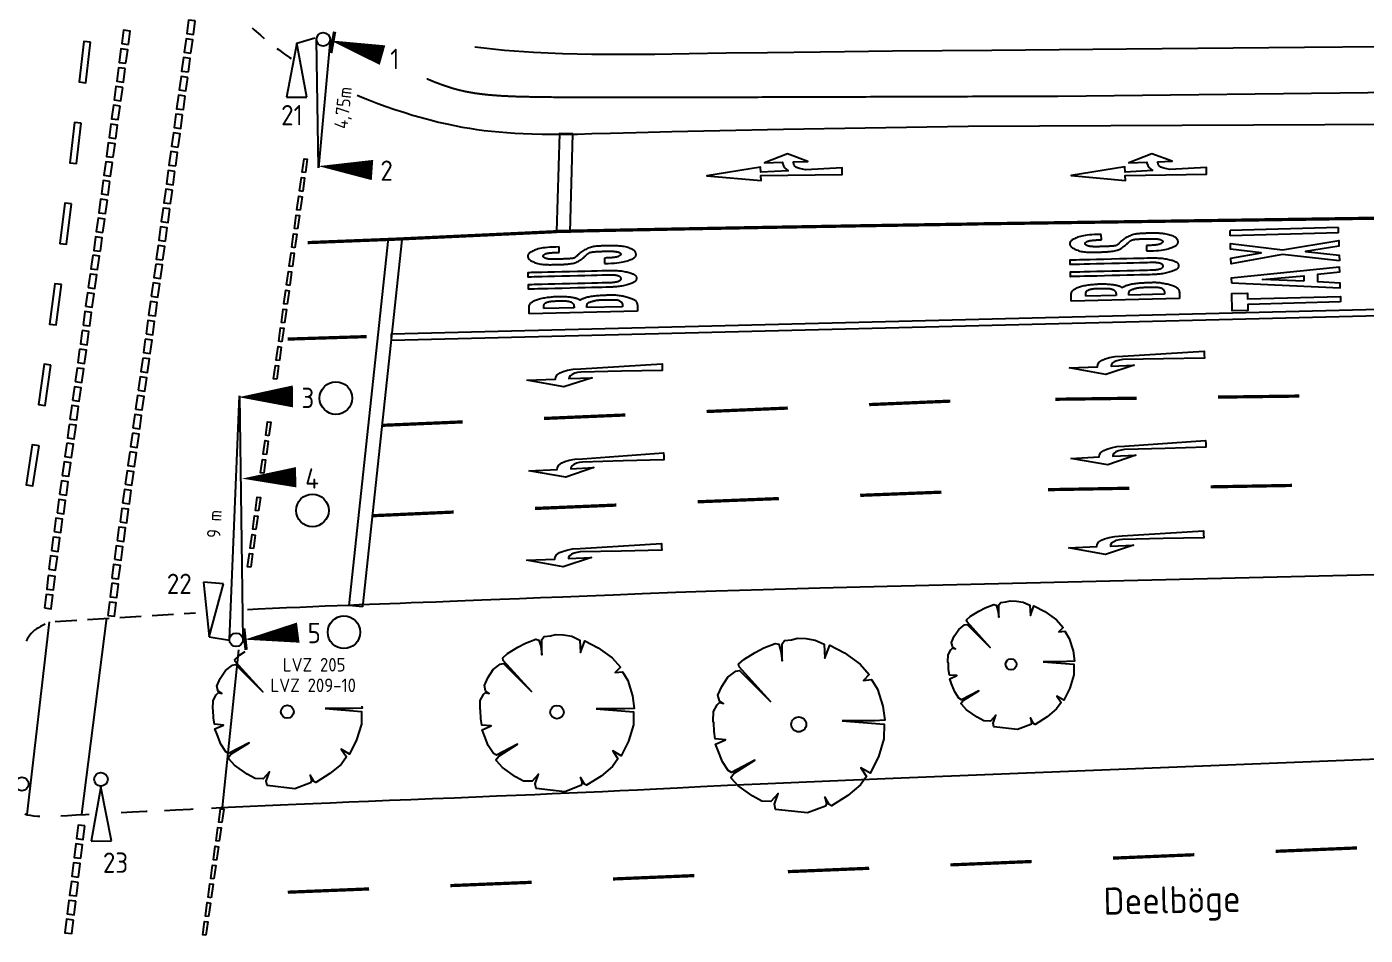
# Model space of a CAD drawing. Header units: metres. Extents: x -2 to 212, y 0 to 148.
# Drawn here: x 132.54 to 181.88, y 73.54 to 107.06 of the extents above; entities that cross this region are included whole.
import ezdxf

# ---------------------------------------------------------------- set-up
doc = ezdxf.new("R2010")
doc.units = ezdxf.units.M
doc.header["$LTSCALE"] = 25
doc.linetypes.add('STRICHLINIE2', pattern=[9.525, 6.35, -3.175])
doc.layers.get('0').update_dxf_attribs({"linetype": 'CONTINUOUS'})
for name, color, linetype in [('BG-GR-TXT-STR-NAM', 4, 'CONTINUOUS'), ('BSFFUSFURT', 2, 'CONTINUOUS'), ('BT-BM-SYM', 2, 'CONTINUOUS'), ('BT-OF-LIN-ABG', 4, 'CONTINUOUS'), ('BV-FM-SYM', 2, 'CONTINUOUS'), ('BV-SF-LIN-HOH', 5, 'CONTINUOUS'), ('BV-SF-LIN-HOH-AGS', 5, 'STRICHLINIE2'), ('BV-VK-SYM', 2, 'CONTINUOUS'), ('BV-VK-TXT', 2, 'CONTINUOUS'), ('BV-VK-TXT-LSA', 3, 'CONTINUOUS')]:
    doc.layers.add(name, color=color, linetype=linetype)
doc.styles.get("Standard").update_dxf_attribs({"font": 'isocp.shx', "height": 0.5})

# ---------------------------------------------------------------- blocks, each defined once
blk = doc.blocks.new('VKLSAF')
for p, q in [((2, 0.375), (0, 0)), ((0, 0), (2, -0.375)), ((2, -0.375), (2, 0.375))]:
    blk.add_line(p, q)
blk = doc.blocks.new('VKLSAN')
blk.add_lwpolyline([(0, 0, 0, 0.75, 0), (2, 0, 0.75, 0.75, 0)], format="xyseb")
blk = doc.blocks.new('FMPFLGR')
blk.add_lwpolyline([(3.209, 0.4), (3.75, 0.4), (3, 0.7), (2.15, 0.4), (2.813, 0.4), (2.815, 0.362), (2.838, 0.274), (2.888, 0.194), (2.931, 0.155), (3.006, 0.083), (2, 0.062), (2, 0.25), (0, 0), (2, -0.25), (2, -0.062), (5, -0.125), (5, 0.125), (3.654, 0.097), (3.431, 0.149), (3.318, 0.194), (3.243, 0.268), (3.21, 0.376), (3.207, 0.395)], close=True)
blk = doc.blocks.new('FMPFLL')
blk.add_lwpolyline([(0, -0.289), (1.05, -0.289), (1.064, -0.215), (1.119, -0.13), (1.236, -0.058), (1.345, -0.016), (1.511, 0.027), (1.722, 0.058), (2, 0.062), (5, 0.125), (5, 0), (5, -0.125), (3.5, -0.094), (2, -0.062), (1.876, -0.075), (1.774, -0.098), (1.676, -0.135), (1.595, -0.186), (1.555, -0.251), (1.55, -0.289), (2.4, -0.289), (1.35, -0.589)], close=True)
blk = doc.blocks.new('VKLSASK2')
blk.add_lwpolyline([(0.45, 0, 0, 0, 0), (-0.15, 0, 0.3, 0, 0), (-0.45, 0, 0, 0, 0)], format="xyseb")
blk.add_circle((0, 0), 0.6)
blk = doc.blocks.new('BB')
for p, q in [((0, 0), (0, 4)), ((0, 0), (0, 4)), ((0.175, 2.337), (0.175, 3.45)), ((0.175, 0.55), (0.175, 1.863))]:
    blk.add_line(p, q)
for points in [[(0, 4), (0.045, 4), (0.088, 4), (0.129, 4), (0.167, 3.999), (0.203, 3.998), (0.237, 3.995), (0.267, 3.991), (0.295, 3.986), (0.32, 3.978), (0.342, 3.969), (0.362, 3.958), (0.38, 3.944), (0.396, 3.928), (0.412, 3.91), (0.426, 3.89), (0.44, 3.868), (0.455, 3.843), (0.469, 3.816), (0.482, 3.786), (0.496, 3.754), (0.509, 3.72), (0.521, 3.683), (0.532, 3.643), (0.543, 3.6), (0.552, 3.555), (0.561, 3.508), (0.569, 3.459), (0.576, 3.409), (0.582, 3.359), (0.588, 3.308), (0.593, 3.259), (0.597, 3.21), (0.601, 3.163), (0.604, 3.118), (0.607, 3.073), (0.609, 3.029), (0.611, 2.986), (0.612, 2.941), (0.612, 2.896), (0.611, 2.85), (0.609, 2.802), (0.607, 2.753), (0.603, 2.704), (0.6, 2.654), (0.595, 2.606), (0.591, 2.559), (0.585, 2.515), (0.58, 2.473), (0.574, 2.434), (0.569, 2.399), (0.563, 2.366), (0.556, 2.336), (0.55, 2.309), (0.543, 2.284), (0.536, 2.261), (0.528, 2.239), (0.521, 2.22), (0.513, 2.202), (0.505, 2.185), (0.497, 2.171), (0.49, 2.158), (0.483, 2.146), (0.477, 2.137), (0.472, 2.129), (0.468, 2.123), (0.465, 2.118), (0.463, 2.115), (0.462, 2.112), (0.461, 2.111), (0.46, 2.11), (0.46, 2.11), (0.46, 2.11), (0.46, 2.11), (0.46, 2.11), (0.46, 2.11), (0.46, 2.11), (0.46, 2.11), (0.46, 2.11), (0.46, 2.11), (0.46, 2.11), (0.46, 2.11), (0.46, 2.11), (0.46, 2.11), (0.461, 2.109), (0.461, 2.108), (0.462, 2.107), (0.463, 2.105), (0.465, 2.103), (0.467, 2.1), (0.469, 2.096), (0.472, 2.091), (0.476, 2.084), (0.48, 2.075), (0.485, 2.064), (0.492, 2.05), (0.499, 2.034), (0.507, 2.014), (0.516, 1.991), (0.525, 1.965), (0.535, 1.936), (0.545, 1.904), (0.554, 1.868), (0.564, 1.83), (0.572, 1.788), (0.58, 1.743), (0.587, 1.696), (0.593, 1.647), (0.599, 1.597), (0.604, 1.547), (0.608, 1.496), (0.611, 1.447), (0.614, 1.399), (0.616, 1.353), (0.617, 1.31), (0.618, 1.268), (0.619, 1.228), (0.62, 1.189), (0.62, 1.152), (0.621, 1.116), (0.621, 1.081), (0.621, 1.046), (0.622, 1.012), (0.622, 0.978), (0.622, 0.944), (0.621, 0.909), (0.619, 0.873), (0.617, 0.836), (0.613, 0.797), (0.608, 0.756), (0.603, 0.714), (0.596, 0.67), (0.588, 0.626), (0.579, 0.581), (0.57, 0.535), (0.56, 0.491), (0.549, 0.446), (0.537, 0.403), (0.525, 0.361), (0.513, 0.32), (0.5, 0.281), (0.486, 0.245), (0.473, 0.211), (0.458, 0.179), (0.444, 0.151), (0.429, 0.125), (0.414, 0.103), (0.398, 0.084), (0.382, 0.067), (0.365, 0.053), (0.347, 0.04), (0.329, 0.03), (0.31, 0.022), (0.291, 0.016), (0.269, 0.01), (0.242, 0.006), (0.211, 0.004), (0.173, 0.002), (0.126, 0.001), (0.069, 0), (0, 0)], [(0.175, 3.45), (0.225, 3.452), (0.264, 3.452), (0.296, 3.45), (0.32, 3.444), (0.339, 3.437), (0.354, 3.427), (0.365, 3.416), (0.375, 3.402), (0.384, 3.385), (0.393, 3.368), (0.402, 3.348), (0.41, 3.327), (0.417, 3.304), (0.423, 3.28), (0.429, 3.255), (0.434, 3.228), (0.437, 3.201), (0.44, 3.173), (0.442, 3.144), (0.444, 3.113), (0.444, 3.08), (0.445, 3.045), (0.445, 3.007), (0.445, 2.967), (0.445, 2.924), (0.445, 2.88), (0.445, 2.834), (0.444, 2.788), (0.443, 2.743), (0.441, 2.7), (0.439, 2.659), (0.437, 2.622), (0.433, 2.588), (0.429, 2.559), (0.424, 2.534), (0.419, 2.511), (0.412, 2.491), (0.406, 2.474), (0.399, 2.458), (0.392, 2.444), (0.384, 2.431), (0.376, 2.419), (0.368, 2.409), (0.359, 2.399), (0.35, 2.389), (0.341, 2.381), (0.332, 2.373), (0.322, 2.366), (0.311, 2.36), (0.3, 2.354), (0.287, 2.35), (0.272, 2.345), (0.254, 2.342), (0.232, 2.34), (0.206, 2.338), (0.175, 2.337)], [(0.175, 1.863), (0.216, 1.864), (0.25, 1.863), (0.278, 1.859), (0.301, 1.853), (0.32, 1.844), (0.335, 1.832), (0.347, 1.817), (0.358, 1.8), (0.368, 1.78), (0.377, 1.757), (0.385, 1.733), (0.392, 1.707), (0.399, 1.682), (0.405, 1.656), (0.41, 1.632), (0.416, 1.609), (0.42, 1.589), (0.424, 1.57), (0.428, 1.552), (0.431, 1.534), (0.434, 1.516), (0.437, 1.498), (0.439, 1.477), (0.441, 1.455), (0.442, 1.429), (0.443, 1.401), (0.444, 1.37), (0.444, 1.337), (0.445, 1.301), (0.445, 1.263), (0.445, 1.222), (0.445, 1.179), (0.445, 1.134), (0.445, 1.087), (0.445, 1.04), (0.444, 0.993), (0.443, 0.947), (0.442, 0.903), (0.44, 0.862), (0.438, 0.824), (0.435, 0.791), (0.431, 0.761), (0.427, 0.735), (0.421, 0.711), (0.414, 0.69), (0.406, 0.671), (0.396, 0.652), (0.385, 0.635), (0.372, 0.617), (0.356, 0.6), (0.337, 0.585), (0.315, 0.572), (0.288, 0.561), (0.256, 0.553), (0.219, 0.549), (0.175, 0.55)]]:
    blk.add_lwpolyline(points)
blk = doc.blocks.new('BU')
blk.add_lwpolyline([(0.347, 0.589), (0.351, 0.591), (0.356, 0.594), (0.36, 0.598), (0.365, 0.603), (0.369, 0.608), (0.374, 0.615), (0.379, 0.622), (0.384, 0.631), (0.39, 0.642), (0.395, 0.654), (0.401, 0.667), (0.407, 0.681), (0.412, 0.697), (0.417, 0.714), (0.422, 0.733), (0.426, 0.752), (0.43, 0.773), (0.433, 0.795), (0.436, 0.817), (0.438, 0.838), (0.44, 0.859), (0.441, 0.877), (0.442, 0.894), (0.443, 0.909), (0.444, 0.921), (0.444, 0.936), (0.445, 0.961), (0.445, 1.002), (0.445, 1.065), (0.445, 1.157), (0.445, 1.284), (0.445, 1.452), (0.445, 1.665), (0.445, 1.914), (0.445, 2.186), (0.445, 2.471), (0.445, 2.755), (0.445, 3.028), (0.445, 3.277), (0.445, 3.49), (0.445, 3.658), (0.445, 3.784), (0.445, 3.875), (0.445, 3.935), (0.445, 3.972), (0.445, 3.991), (0.445, 3.998), (0.445, 3.999), (0.445, 3.999), (0.445, 3.999), (0.447, 3.999), (0.449, 3.999), (0.452, 3.999), (0.457, 3.999), (0.465, 3.999), (0.474, 3.999), (0.486, 3.999), (0.501, 3.999), (0.516, 3.999), (0.532, 3.999), (0.549, 3.999), (0.564, 3.999), (0.579, 3.999), (0.591, 3.999), (0.6, 3.999), (0.608, 3.999), (0.613, 3.999), (0.616, 3.999), (0.618, 3.999), (0.62, 3.999), (0.62, 3.999), (0.62, 3.999), (0.62, 3.998), (0.62, 3.991), (0.62, 3.972), (0.62, 3.935), (0.62, 3.875), (0.62, 3.784), (0.62, 3.658), (0.62, 3.489), (0.62, 3.276), (0.62, 3.027), (0.62, 2.754), (0.62, 2.47), (0.62, 2.185), (0.62, 1.912), (0.62, 1.663), (0.62, 1.45), (0.62, 1.281), (0.62, 1.154), (0.62, 1.061), (0.619, 0.994), (0.619, 0.949), (0.618, 0.917), (0.617, 0.892), (0.616, 0.866), (0.614, 0.836), (0.611, 0.799), (0.608, 0.757), (0.604, 0.712), (0.599, 0.663), (0.594, 0.613), (0.587, 0.562), (0.578, 0.511), (0.569, 0.461), (0.558, 0.413), (0.547, 0.367), (0.535, 0.323), (0.523, 0.281), (0.511, 0.243), (0.499, 0.208), (0.487, 0.177), (0.477, 0.15), (0.467, 0.127), (0.458, 0.107), (0.448, 0.09), (0.439, 0.076), (0.43, 0.064), (0.42, 0.054), (0.41, 0.045), (0.399, 0.037), (0.388, 0.03), (0.376, 0.025), (0.363, 0.02), (0.35, 0.016), (0.337, 0.014), (0.324, 0.012), (0.31, 0.011), (0.296, 0.012), (0.283, 0.014), (0.27, 0.016), (0.257, 0.02), (0.244, 0.025), (0.232, 0.03), (0.221, 0.037), (0.21, 0.045), (0.2, 0.054), (0.19, 0.064), (0.181, 0.076), (0.172, 0.09), (0.162, 0.107), (0.153, 0.127), (0.143, 0.15), (0.133, 0.177), (0.121, 0.208), (0.109, 0.243), (0.097, 0.281), (0.085, 0.323), (0.073, 0.367), (0.062, 0.413), (0.051, 0.461), (0.042, 0.511), (0.033, 0.562), (0.026, 0.613), (0.021, 0.663), (0.016, 0.712), (0.012, 0.757), (0.009, 0.799), (0.006, 0.836), (0.004, 0.866), (0.003, 0.892), (0.002, 0.917), (0.001, 0.949), (0.001, 0.994), (0, 1.061), (0, 1.154), (0, 1.281), (0, 1.45), (0, 1.663), (0, 1.912), (0, 2.185), (0, 2.47), (0, 2.754), (0, 3.027), (0, 3.276), (0, 3.489), (0, 3.658), (0, 3.784), (0, 3.875), (0, 3.935), (0, 3.972), (0, 3.991), (0, 3.998), (0, 3.999), (0, 3.999), (0, 3.999), (0.002, 3.999), (0.004, 3.999), (0.007, 3.999), (0.012, 3.999), (0.02, 3.999), (0.029, 3.999), (0.041, 3.999), (0.056, 3.999), (0.071, 3.999), (0.087, 3.999), (0.104, 3.999), (0.119, 3.999), (0.134, 3.999), (0.146, 3.999), (0.155, 3.999), (0.163, 3.999), (0.168, 3.999), (0.171, 3.999), (0.173, 3.999), (0.175, 3.999), (0.175, 3.999), (0.175, 3.999), (0.175, 3.998), (0.175, 3.991), (0.175, 3.972), (0.175, 3.935), (0.175, 3.875), (0.175, 3.784), (0.175, 3.658), (0.175, 3.49), (0.175, 3.277), (0.175, 3.028), (0.175, 2.755), (0.175, 2.471), (0.175, 2.186), (0.175, 1.914), (0.175, 1.665), (0.175, 1.452), (0.175, 1.284), (0.175, 1.157), (0.175, 1.065), (0.175, 1.002), (0.175, 0.961), (0.176, 0.936), (0.176, 0.921), (0.177, 0.909), (0.178, 0.894), (0.179, 0.877), (0.18, 0.859), (0.182, 0.838), (0.184, 0.817), (0.187, 0.795), (0.19, 0.773), (0.194, 0.752), (0.198, 0.733), (0.203, 0.714), (0.208, 0.697), (0.213, 0.681), (0.219, 0.667), (0.225, 0.654), (0.23, 0.642), (0.236, 0.631), (0.241, 0.622), (0.246, 0.615), (0.251, 0.608), (0.255, 0.603), (0.26, 0.598), (0.264, 0.594), (0.269, 0.591), (0.273, 0.589), (0.278, 0.586), (0.283, 0.585), (0.287, 0.583), (0.292, 0.582), (0.296, 0.581), (0.3, 0.581), (0.303, 0.58), (0.305, 0.58), (0.307, 0.58), (0.309, 0.579), (0.309, 0.579), (0.31, 0.579), (0.311, 0.579), (0.311, 0.579), (0.313, 0.58), (0.315, 0.58), (0.317, 0.58), (0.32, 0.581), (0.324, 0.581), (0.328, 0.582), (0.333, 0.583), (0.337, 0.585), (0.342, 0.586)], close=True)
blk = doc.blocks.new('BS')
for p, q in [((0.45, 2.832), (0.65, 2.832)), ((0.2, 1.174), (0, 1.174))]:
    blk.add_line(p, q)
for points in [[(0.65, 2.832), (0.649, 2.96), (0.647, 3.075), (0.644, 3.176), (0.639, 3.267), (0.634, 3.348), (0.627, 3.421), (0.618, 3.487), (0.607, 3.547), (0.595, 3.603), (0.581, 3.656), (0.566, 3.704), (0.55, 3.748), (0.533, 3.788), (0.517, 3.823), (0.5, 3.855), (0.485, 3.882), (0.471, 3.905), (0.457, 3.924), (0.445, 3.94), (0.433, 3.952), (0.422, 3.962), (0.411, 3.97), (0.402, 3.977), (0.392, 3.982), (0.383, 3.987), (0.374, 3.99), (0.365, 3.993), (0.357, 3.996), (0.348, 3.997), (0.34, 3.998), (0.331, 3.999), (0.322, 3.998), (0.313, 3.997), (0.303, 3.996), (0.293, 3.993), (0.284, 3.991), (0.274, 3.987), (0.265, 3.983), (0.255, 3.979), (0.246, 3.973), (0.238, 3.968), (0.229, 3.961), (0.22, 3.953), (0.211, 3.943), (0.201, 3.931), (0.191, 3.916), (0.179, 3.898), (0.166, 3.876), (0.151, 3.85), (0.135, 3.821), (0.118, 3.788), (0.102, 3.752), (0.085, 3.714), (0.07, 3.673), (0.056, 3.63), (0.043, 3.585), (0.033, 3.539), (0.025, 3.492), (0.019, 3.444), (0.014, 3.396), (0.01, 3.347), (0.008, 3.298), (0.006, 3.249), (0.004, 3.2), (0.003, 3.152), (0.003, 3.104), (0.002, 3.058), (0.001, 3.013), (0.001, 2.97), (0.001, 2.928), (0.001, 2.889), (0.001, 2.852), (0.001, 2.818), (0.002, 2.786), (0.002, 2.754), (0.003, 2.723), (0.004, 2.692), (0.005, 2.659), (0.007, 2.624), (0.009, 2.586), (0.012, 2.544), (0.015, 2.5), (0.02, 2.453), (0.025, 2.406), (0.032, 2.357), (0.041, 2.31), (0.052, 2.264), (0.065, 2.22), (0.081, 2.179), (0.098, 2.14), (0.118, 2.105), (0.138, 2.072), (0.159, 2.041), (0.181, 2.012), (0.203, 1.986), (0.223, 1.961), (0.243, 1.937), (0.262, 1.914), (0.28, 1.893), (0.297, 1.874), (0.313, 1.855), (0.328, 1.838), (0.341, 1.822), (0.353, 1.806), (0.364, 1.792), (0.374, 1.779), (0.383, 1.766), (0.391, 1.753), (0.399, 1.74), (0.405, 1.727), (0.411, 1.714), (0.416, 1.699), (0.421, 1.684), (0.425, 1.668), (0.429, 1.65), (0.432, 1.63), (0.435, 1.607), (0.438, 1.582), (0.44, 1.554), (0.442, 1.522), (0.444, 1.487), (0.445, 1.449), (0.446, 1.408), (0.447, 1.366), (0.448, 1.322), (0.448, 1.279), (0.449, 1.236), (0.449, 1.194), (0.449, 1.154), (0.449, 1.115), (0.449, 1.078), (0.448, 1.043), (0.448, 1.009), (0.447, 0.977), (0.446, 0.946), (0.445, 0.916), (0.444, 0.886), (0.442, 0.858), (0.44, 0.831), (0.437, 0.805), (0.435, 0.78), (0.431, 0.756), (0.427, 0.734), (0.423, 0.712), (0.418, 0.692), (0.412, 0.673), (0.406, 0.656), (0.4, 0.64), (0.393, 0.625), (0.387, 0.612), (0.379, 0.601), (0.372, 0.592), (0.365, 0.584), (0.357, 0.578), (0.35, 0.574), (0.343, 0.571), (0.335, 0.569), (0.328, 0.569), (0.321, 0.57), (0.315, 0.572), (0.308, 0.575), (0.302, 0.579), (0.296, 0.584), (0.29, 0.59), (0.284, 0.596), (0.279, 0.603), (0.273, 0.611), (0.268, 0.619), (0.262, 0.628), (0.257, 0.638), (0.251, 0.647), (0.246, 0.658), (0.242, 0.669), (0.237, 0.682), (0.233, 0.695), (0.229, 0.709), (0.225, 0.724), (0.222, 0.74), (0.219, 0.757), (0.217, 0.776), (0.214, 0.795), (0.212, 0.815), (0.21, 0.836), (0.208, 0.858), (0.207, 0.881), (0.205, 0.906), (0.204, 0.935), (0.203, 0.969), (0.202, 1.008), (0.201, 1.054), (0.2, 1.109), (0.2, 1.174)], [(0, 1.174), (-0.002, 1.039), (-0.001, 0.919), (0.002, 0.812), (0.008, 0.718), (0.016, 0.634), (0.026, 0.56), (0.037, 0.493), (0.05, 0.432), (0.063, 0.376), (0.077, 0.325), (0.091, 0.278), (0.106, 0.236), (0.121, 0.197), (0.136, 0.164), (0.15, 0.134), (0.164, 0.108), (0.177, 0.087), (0.189, 0.069), (0.201, 0.055), (0.212, 0.043), (0.222, 0.034), (0.232, 0.027), (0.242, 0.021), (0.251, 0.017), (0.26, 0.013), (0.268, 0.01), (0.277, 0.008), (0.286, 0.006), (0.295, 0.005), (0.305, 0.005), (0.316, 0.005), (0.329, 0.006), (0.342, 0.008), (0.357, 0.01), (0.373, 0.015), (0.39, 0.021), (0.407, 0.031), (0.425, 0.043), (0.443, 0.06), (0.461, 0.082), (0.48, 0.109), (0.498, 0.14), (0.516, 0.175), (0.533, 0.213), (0.549, 0.255), (0.565, 0.299), (0.578, 0.344), (0.591, 0.39), (0.601, 0.437), (0.611, 0.484), (0.618, 0.531), (0.625, 0.577), (0.63, 0.622), (0.634, 0.666), (0.638, 0.708), (0.64, 0.749), (0.643, 0.787), (0.645, 0.823), (0.646, 0.858), (0.647, 0.892), (0.648, 0.925), (0.649, 0.957), (0.649, 0.99), (0.649, 1.023), (0.649, 1.057), (0.649, 1.092), (0.649, 1.127), (0.649, 1.164), (0.649, 1.2), (0.648, 1.238), (0.648, 1.276), (0.647, 1.314), (0.647, 1.353), (0.645, 1.392), (0.643, 1.432), (0.64, 1.473), (0.636, 1.514), (0.631, 1.555), (0.623, 1.597), (0.614, 1.64), (0.602, 1.684), (0.589, 1.728), (0.573, 1.772), (0.556, 1.815), (0.537, 1.857), (0.517, 1.898), (0.496, 1.937), (0.475, 1.974), (0.453, 2.008), (0.431, 2.04), (0.409, 2.069), (0.387, 2.096), (0.366, 2.12), (0.346, 2.142), (0.327, 2.162), (0.309, 2.18), (0.293, 2.195), (0.279, 2.209), (0.266, 2.223), (0.255, 2.235), (0.245, 2.249), (0.237, 2.263), (0.23, 2.279), (0.224, 2.297), (0.219, 2.318), (0.215, 2.341), (0.211, 2.367), (0.209, 2.395), (0.207, 2.425), (0.205, 2.457), (0.204, 2.49), (0.203, 2.525), (0.203, 2.561), (0.202, 2.598), (0.202, 2.635), (0.201, 2.672), (0.201, 2.709), (0.2, 2.746), (0.2, 2.782), (0.2, 2.817), (0.2, 2.851), (0.199, 2.884), (0.199, 2.915), (0.199, 2.946), (0.199, 2.976), (0.199, 3.005), (0.2, 3.033), (0.2, 3.061), (0.201, 3.088), (0.202, 3.115), (0.204, 3.141), (0.206, 3.167), (0.208, 3.191), (0.211, 3.215), (0.214, 3.238), (0.218, 3.259), (0.222, 3.279), (0.226, 3.298), (0.231, 3.315), (0.237, 3.331), (0.242, 3.346), (0.248, 3.36), (0.255, 3.373), (0.262, 3.385), (0.269, 3.396), (0.276, 3.406), (0.284, 3.415), (0.292, 3.422), (0.3, 3.428), (0.308, 3.432), (0.316, 3.434), (0.325, 3.435), (0.334, 3.434), (0.342, 3.431), (0.351, 3.426), (0.359, 3.42), (0.368, 3.412), (0.376, 3.403), (0.383, 3.393), (0.39, 3.382), (0.397, 3.37), (0.403, 3.357), (0.408, 3.343), (0.414, 3.329), (0.418, 3.314), (0.422, 3.298), (0.426, 3.281), (0.43, 3.263), (0.433, 3.244), (0.435, 3.225), (0.438, 3.205), (0.44, 3.183), (0.442, 3.161), (0.443, 3.138), (0.445, 3.114), (0.446, 3.089), (0.447, 3.063), (0.448, 3.036), (0.449, 3.007), (0.449, 2.977), (0.449, 2.944), (0.45, 2.909), (0.45, 2.872), (0.45, 2.832)]]:
    blk.add_lwpolyline(points)
blk = doc.blocks.new('FMHBBUS')
at = {"rotation": 90}
for name, p in [('BS', (4, 0.56571)), ('BU', (4, -0.31523)), ('BB', (4, -1.22))]:
    blk.add_blockref(name, p, dxfattribs=at)
blk = doc.blocks.new('BT')
blk.add_lwpolyline([(0.22, 0), (0.22, 3.424), (0, 3.424), (0, 4), (0.64, 4), (0.64, 3.424), (0.42, 3.424), (0.42, 0)], close=True)
blk = doc.blocks.new('BA')
for points in [[(0.292, 4), (0, 0), (0.176, 0), (0.238, 0.812), (0.522, 0.812), (0.584, 0), (0.76, 0), (0.468, 4)], [(0.277, 1.325), (0.38, 2.849), (0.483, 1.325)]]:
    blk.add_lwpolyline(points, close=True)
blk = doc.blocks.new('BX')
blk.add_lwpolyline([(0, 0), (0.282, 2.089), (0, 3.995), (0.202, 3.995), (0.37, 2.869), (0.538, 3.995), (0.74, 3.995), (0.458, 2.089), (0.74, 0), (0.538, 0), (0.37, 1.242), (0.202, 0)], close=True)
blk = doc.blocks.new('BI')
for p, q in [((0, 0), (0, 4)), ((0, 4), (0.2, 4)), ((0.2, 0), (0.2, 4)), ((0, 0), (0.2, 0))]:
    blk.add_line(p, q)
blk = doc.blocks.new('FMHBTAXI')
at = {"rotation": 90}
for name, p in [('BI', (4, 1.2819)), ('BX', (4, 0.2581)), ('BA', (4, -0.7419)), ('BT', (4, -1.48))]:
    blk.add_blockref(name, p, dxfattribs=at)
blk = doc.blocks.new('BMIST')
blk.add_lwpolyline([(0.506, 0.041), (0.991, 0.004), (0.99, -0.167), (0.925, -0.378), (0.829, -0.566), (0.721, -0.503), (0.788, -0.605), (0.717, -0.704), (0.57, -0.828), (0.382, -0.947), (0.354, -0.933), (0.304, -0.846), (0.324, -0.92), (0.31, -0.952), (0.101, -1.03), (-0.27, -0.988), (-0.283, -0.927), (-0.239, -0.804), (-0.323, -0.896), (-0.431, -0.894), (-0.535, -0.836), (-0.705, -0.716), (-0.782, -0.629), (-0.791, -0.616), (-0.754, -0.569), (-0.509, -0.416), (-0.783, -0.559), (-0.822, -0.535), (-0.888, -0.433), (-0.937, -0.307), (-0.967, -0.23), (-0.853, -0.178), (-0.972, -0.169), (-0.984, -0.083), (-0.988, 0.019), (-0.995, 0.04), (-0.992, 0.149), (-0.949, 0.227), (-0.921, 0.255), (-0.876, 0.242), (-0.923, 0.274), (-0.939, 0.342), (-0.895, 0.442), (-0.824, 0.549), (-0.733, 0.621), (-0.69, 0.629), (-0.328, 0.267), (-0.694, 0.669), (-0.702, 0.7), (-0.639, 0.757), (-0.506, 0.838), (-0.406, 0.892), (-0.273, 0.943), (-0.233, 0.932), (-0.208, 0.851), (-0.194, 0.741), (-0.194, 0.938), (-0.164, 0.976), (-0.083, 0.986), (-0.013, 1.003), (0.083, 0.998), (0.192, 0.981), (0.295, 0.932), (0.305, 0.77), (0.361, 0.923), (0.531, 0.832), (0.714, 0.7), (0.82, 0.58), (0.752, 0.513), (0.846, 0.521), (0.916, 0.409), (0.976, 0.211), (0.999, 0.048), (0.879, 0.043)], close=True)
blk.add_circle((0, 0), 0.0866)
blk = doc.blocks.new('BVKMAN')
blk.add_circle((0, 0), 0.25)
blk = doc.blocks.new('Verkehrszeichen')
at = {"layer": 'BV-VK-SYM', "const_width": 0.125}
blk.add_lwpolyline([(0.305, 0.373), (0.322, -0.426)], dxfattribs=at)
at = {"layer": 'BV-VK-SYM', "rotation": 0.8654267626991108}
blk.add_blockref('BVKMAN', (0, 0), dxfattribs=at)
blk = doc.blocks.new('bvkma475')
for p, q in [((0.013, 0.25), (4.75, 0)), ((4.75, 0), (0.013, -0.25))]:
    blk.add_line(p, q)
blk.add_circle((0, 0), 0.25)
blk = doc.blocks.new('bvkma900')
for p, q in [((0.007, 0.25), (9, 0)), ((9, 0), (0.007, -0.25))]:
    blk.add_line(p, q)
blk.add_circle((0, 0), 0.25)

msp = doc.modelspace()

# ---------------------------------------------------------------- linework, layer by layer
at = {"layer": 'BSFFUSFURT'}
for points in [[(142.808, 101.678), (142.689, 101.694), (142.758, 102.189), (142.877, 102.173)], [(142.712, 100.984), (142.593, 101.001), (142.662, 101.496), (142.781, 101.48)], [(142.616, 100.291), (142.497, 100.307), (142.566, 100.803), (142.685, 100.786)], [(142.52, 99.597), (142.402, 99.614), (142.47, 100.109), (142.589, 100.093)], [(142.424, 98.904), (142.306, 98.92), (142.374, 99.416), (142.493, 99.399)], [(142.329, 98.211), (142.21, 98.227), (142.278, 98.722), (142.397, 98.706)], [(142.233, 97.517), (142.114, 97.534), (142.182, 98.029), (142.301, 98.013)], [(142.137, 96.824), (142.018, 96.84), (142.086, 97.336), (142.205, 97.319)], [(142.041, 96.13), (141.922, 96.147), (141.991, 96.642), (142.109, 96.626)], [(141.945, 95.437), (141.826, 95.453), (141.895, 95.949), (142.013, 95.932)], [(141.849, 94.744), (141.73, 94.76), (141.799, 95.255), (141.918, 95.239)], [(141.753, 94.05), (141.634, 94.067), (141.703, 94.562), (141.822, 94.546)], [(141.466, 91.97), (141.347, 91.986), (141.415, 92.482), (141.534, 92.465)], [(141.37, 91.277), (141.251, 91.293), (141.319, 91.788), (141.438, 91.772)], [(141.274, 90.583), (141.155, 90.6), (141.223, 91.095), (141.342, 91.079)], [(141.082, 89.196), (140.963, 89.213), (141.032, 89.708), (141.15, 89.692)], [(140.986, 88.503), (140.867, 88.519), (140.936, 89.015), (141.055, 88.998)], [(140.89, 87.81), (140.771, 87.826), (140.84, 88.321), (140.959, 88.305)], [(140.794, 87.116), (140.675, 87.133), (140.744, 87.628), (140.863, 87.612)], [(139.733, 77.698), (139.614, 77.714), (139.684, 78.209), (139.803, 78.193)], [(139.634, 77.005), (139.515, 77.021), (139.586, 77.516), (139.704, 77.5)], [(139.535, 76.311), (139.416, 76.328), (139.487, 76.823), (139.606, 76.807)], [(139.437, 75.618), (139.318, 75.635), (139.388, 76.13), (139.507, 76.113)], [(139.338, 74.925), (139.219, 74.942), (139.29, 75.437), (139.408, 75.42)], [(139.239, 74.232), (139.12, 74.249), (139.191, 74.744), (139.31, 74.727)], [(139.141, 73.539), (139.022, 73.556), (139.092, 74.051), (139.211, 74.034)]]:
    msp.add_lwpolyline(points, close=True, dxfattribs=at)
at = {"layer": 'BT-BM-SYM'}
for points in [[(143.539, 81.899), (144.877, 81.798), (144.874, 81.326), (144.694, 80.743), (144.43, 80.225), (144.132, 80.399), (144.318, 80.117), (144.122, 79.843), (143.715, 79.502), (143.196, 79.172), (143.118, 79.21), (142.98, 79.451), (143.037, 79.246), (142.998, 79.158), (142.421, 78.944), (141.397, 79.06), (141.362, 79.227), (141.483, 79.567), (141.251, 79.314), (140.952, 79.319), (140.666, 79.479), (140.196, 79.809), (139.983, 80.05), (139.958, 80.087), (140.06, 80.215), (140.735, 80.638), (139.979, 80.243), (139.873, 80.309), (139.689, 80.59), (139.555, 80.94), (139.473, 81.152), (139.787, 81.295), (139.457, 81.321), (139.426, 81.556), (139.414, 81.84), (139.394, 81.898), (139.403, 82.199), (139.521, 82.413), (139.6, 82.49), (139.724, 82.455), (139.594, 82.543), (139.549, 82.731), (139.672, 83.008), (139.867, 83.302), (140.118, 83.502), (140.236, 83.524), (141.237, 82.522), (140.225, 83.635), (140.203, 83.719), (140.377, 83.876), (140.59, 84.005)], [(144.89, 81.99), (144.9, 81.919), (144.567, 81.906), (143.539, 81.899)]]:
    msp.add_lwpolyline(points, dxfattribs=at)
msp.add_circle((142.142, 81.787), 0.239, dxfattribs=at)
at = {"layer": 'BT-OF-LIN-ABG'}
for p, q in [((170.547, 104.497), (198.531, 104.833)), ((133.356, 85.097), (132.543, 77.991)), ((135.48, 85.25), (134.554, 78.003)), ((139.752, 78.256), (140.356, 84.075))]:
    msp.add_line(p, q, dxfattribs=at)
for points in [[(149.05, 106.313), (150.144, 106.199), (151.216, 106.121), (152.286, 106.072), (153.374, 106.047), (154.501, 106.042), (155.687, 106.051), (156.953, 106.069), (158.318, 106.09), (159.85, 106.112), (161.797, 106.136), (164.454, 106.164), (168.118, 106.199), (173.081, 106.245), (179.641, 106.304), (188.091, 106.379), (198.728, 106.473)], [(147.288, 105.142), (147.293, 105.14), (147.312, 105.132), (147.331, 105.124), (147.35, 105.116), (147.368, 105.108), (147.387, 105.1), (147.406, 105.093), (147.424, 105.085), (147.443, 105.078), (147.461, 105.07), (147.48, 105.063), (147.498, 105.055), (147.517, 105.048), (147.535, 105.04), (147.553, 105.033), (147.572, 105.026), (147.59, 105.019), (147.608, 105.011), (147.626, 105.004), (147.644, 104.997), (147.662, 104.99), (147.68, 104.983), (147.699, 104.976), (147.717, 104.969), (147.735, 104.963), (147.753, 104.956), (147.771, 104.949), (147.789, 104.942), (147.807, 104.936), (147.825, 104.929), (147.843, 104.923), (147.861, 104.916), (147.879, 104.91), (147.897, 104.903), (147.915, 104.897), (147.933, 104.891), (147.951, 104.885), (147.97, 104.878), (147.988, 104.872), (148.006, 104.866), (148.024, 104.86), (148.042, 104.854), (148.061, 104.848), (148.079, 104.842), (148.097, 104.836), (148.116, 104.83), (148.134, 104.825), (148.153, 104.819), (148.171, 104.813), (148.19, 104.808), (148.208, 104.802), (148.227, 104.796), (148.246, 104.791), (148.265, 104.785), (148.284, 104.78), (148.302, 104.775), (148.321, 104.769), (148.341, 104.764), (148.36, 104.759), (148.379, 104.754), (148.398, 104.748), (148.418, 104.743), (148.437, 104.738), (148.457, 104.733), (148.476, 104.728), (148.496, 104.723), (148.516, 104.719), (148.536, 104.714), (148.556, 104.709), (148.576, 104.704), (148.596, 104.7), (148.617, 104.695), (148.638, 104.69), (148.658, 104.686), (148.679, 104.681), (148.7, 104.677), (148.721, 104.673), (148.742, 104.668), (148.764, 104.664), (148.786, 104.66), (148.807, 104.655), (148.829, 104.651), (148.851, 104.647), (148.874, 104.643), (148.896, 104.639), (148.919, 104.635), (148.942, 104.631), (148.965, 104.627), (148.988, 104.623), (149.012, 104.62), (149.036, 104.616), (149.06, 104.612), (149.084, 104.608), (149.108, 104.605), (149.133, 104.601), (149.158, 104.598), (149.183, 104.594), (149.209, 104.591), (149.234, 104.587), (149.26, 104.584), (149.286, 104.581), (149.313, 104.578), (149.34, 104.574), (149.367, 104.571), (149.394, 104.568), (149.422, 104.565), (149.45, 104.562), (149.478, 104.559), (149.507, 104.556), (149.536, 104.553), (149.565, 104.551), (149.594, 104.548), (149.624, 104.545), (149.654, 104.543), (149.685, 104.54), (149.716, 104.537), (149.747, 104.535), (149.779, 104.532), (149.81, 104.53), (149.843, 104.528), (149.875, 104.525), (149.909, 104.523), (149.942, 104.521), (149.976, 104.519), (150.01, 104.517), (150.045, 104.514), (150.08, 104.512), (150.115, 104.51), (150.151, 104.508), (150.187, 104.507), (150.224, 104.505), (150.262, 104.503), (150.3, 104.501), (150.338, 104.5), (150.377, 104.498), (150.416, 104.496), (150.456, 104.495), (150.497, 104.493), (150.538, 104.492), (150.58, 104.49), (150.622, 104.489), (150.666, 104.487), (150.71, 104.486), (150.754, 104.485), (150.799, 104.484), (150.845, 104.482), (150.892, 104.481), (150.94, 104.48), (150.988, 104.479), (151.037, 104.478), (151.087, 104.477), (151.138, 104.476), (151.19, 104.475), (151.243, 104.474), (151.296, 104.473), (151.351, 104.472), (151.406, 104.471), (151.463, 104.471), (151.52, 104.47), (151.578, 104.469), (151.638, 104.468), (151.698, 104.468), (151.76, 104.467), (151.822, 104.467), (151.886, 104.466), (151.951, 104.465), (152.017, 104.465), (152.084, 104.464), (152.152, 104.464), (152.222, 104.463), (152.293, 104.463), (152.365, 104.463), (152.438, 104.462), (152.512, 104.462), (152.588, 104.461), (152.665, 104.461), (152.743, 104.461), (152.823, 104.46), (152.904, 104.46), (152.987, 104.46), (153.071, 104.46), (153.156, 104.46), (153.243, 104.459), (153.331, 104.459), (153.42, 104.459), (153.512, 104.459), (153.604, 104.459), (153.698, 104.459), (153.794, 104.458), (153.891, 104.458), (153.99, 104.458), (154.09, 104.458), (154.192, 104.458), (154.295, 104.458), (154.4, 104.458), (154.507, 104.458), (154.615, 104.458), (154.724, 104.458), (154.835, 104.458), (154.947, 104.458), (155.061, 104.458), (155.176, 104.458), (155.292, 104.458), (155.41, 104.458), (155.53, 104.458), (155.65, 104.458), (155.772, 104.459), (155.896, 104.459), (156.02, 104.459), (156.146, 104.459), (156.273, 104.459), (156.401, 104.459), (156.531, 104.459), (156.662, 104.46), (156.793, 104.46), (156.927, 104.46), (157.061, 104.46), (157.196, 104.46), (157.332, 104.461), (157.47, 104.461), (157.608, 104.461), (157.748, 104.461), (157.889, 104.462), (158.03, 104.462), (158.173, 104.462), (158.316, 104.462), (158.461, 104.463), (158.606, 104.463), (158.753, 104.463), (158.9, 104.464), (159.048, 104.464), (159.197, 104.464), (159.347, 104.465), (159.497, 104.465), (159.649, 104.466), (159.801, 104.466), (159.954, 104.466), (160.108, 104.467), (160.262, 104.467), (160.417, 104.468), (160.573, 104.468), (160.729, 104.468), (160.886, 104.469), (161.044, 104.469), (161.203, 104.47), (161.362, 104.47), (161.521, 104.471), (161.681, 104.471), (161.842, 104.472), (162.003, 104.472), (162.164, 104.473), (162.327, 104.473), (162.489, 104.474), (162.652, 104.474), (162.816, 104.475), (162.98, 104.476), (163.144, 104.476), (163.309, 104.477), (163.474, 104.477), (163.64, 104.478), (163.806, 104.479), (163.972, 104.479), (164.139, 104.48), (164.306, 104.48), (164.474, 104.481), (164.642, 104.482), (164.811, 104.482), (164.98, 104.483), (165.149, 104.483), (165.319, 104.484), (165.489, 104.484), (165.66, 104.485), (165.831, 104.486), (166.003, 104.486), (166.175, 104.487), (166.348, 104.487), (166.521, 104.488), (166.694, 104.489), (166.868, 104.489), (167.043, 104.49), (167.219, 104.49), (167.399, 104.491), (167.583, 104.491), (167.774, 104.492), (167.972, 104.492), (168.179, 104.493), (168.396, 104.493), (168.625, 104.494), (168.865, 104.494), (169.117, 104.495), (169.38, 104.495), (169.655, 104.496), (169.941, 104.496), (170.238, 104.497), (170.547, 104.497)]]:
    msp.add_lwpolyline(points, dxfattribs=at)
at = {"layer": 'BV-FM-SYM'}
for points in [[(138.75, 107.272), (138.502, 107.305), (138.435, 106.81), (138.682, 106.776)], [(136.284, 106.404), (136.351, 106.9), (136.103, 106.933), (136.036, 106.438)], [(138.588, 106.083), (138.655, 106.578), (138.408, 106.612), (138.34, 106.116)], [(134.882, 106.483), (134.634, 106.511), (134.465, 105.021), (134.714, 104.993)], [(136.19, 105.711), (136.257, 106.206), (136.009, 106.24), (135.942, 105.744)], [(138.494, 105.389), (138.561, 105.884), (138.313, 105.918), (138.246, 105.423)], [(136.166, 105.513), (135.918, 105.546), (135.851, 105.051), (136.099, 105.017)], [(138.47, 105.191), (138.223, 105.225), (138.155, 104.729), (138.403, 104.695)], [(136.072, 104.819), (135.824, 104.853), (135.757, 104.357), (136.005, 104.324)], [(135.978, 104.125), (135.73, 104.159), (135.663, 103.664), (135.91, 103.63)], [(138.376, 104.497), (138.129, 104.531), (138.061, 104.035), (138.309, 104.002)], [(138.282, 103.804), (138.034, 103.837), (137.967, 103.342), (138.215, 103.308)], [(134.542, 103.502), (134.294, 103.531), (134.118, 102.042), (134.366, 102.012)], [(135.816, 102.936), (135.884, 103.432), (135.636, 103.465), (135.569, 102.97)], [(138.121, 102.615), (138.188, 103.11), (137.94, 103.144), (137.873, 102.648)], [(135.722, 102.243), (135.789, 102.738), (135.542, 102.772), (135.474, 102.276)], [(152.672, 103.103), (152.172, 103.118), (152.068, 99.498), (152.568, 99.483)], [(138.026, 101.921), (138.094, 102.416), (137.846, 102.45), (137.779, 101.955)], [(135.695, 102.044), (135.447, 102.078), (135.38, 101.583), (135.628, 101.549)], [(137.999, 101.723), (137.752, 101.756), (137.684, 101.261), (137.932, 101.227)], [(135.601, 101.351), (135.353, 101.385), (135.286, 100.889), (135.534, 100.855)], [(135.507, 100.657), (135.259, 100.691), (135.192, 100.195), (135.439, 100.162)], [(137.905, 101.029), (137.657, 101.063), (137.59, 100.567), (137.838, 100.534)], [(134.187, 100.522), (133.938, 100.553), (133.755, 99.064), (134.004, 99.034)], [(137.811, 100.336), (137.563, 100.369), (137.496, 99.874), (137.744, 99.84)], [(135.345, 99.468), (135.413, 99.964), (135.165, 99.997), (135.098, 99.502)], [(135.251, 98.775), (135.318, 99.27), (135.071, 99.304), (135.003, 98.808)], [(137.65, 99.146), (137.717, 99.642), (137.469, 99.676), (137.402, 99.18)], [(144.914, 85.651), (144.416, 85.704), (145.871, 99.247), (146.368, 99.193)], [(137.555, 98.453), (137.623, 98.948), (137.375, 98.982), (137.308, 98.486)], [(134.967, 98.627), (134.898, 98.132), (135.146, 98.098), (135.214, 98.593)], [(137.29, 98.303), (137.221, 97.807), (137.469, 97.773), (137.537, 98.268)], [(134.802, 97.439), (135.05, 97.404), (135.118, 97.899), (134.871, 97.934)], [(133.817, 97.545), (133.569, 97.577), (133.377, 96.089), (133.624, 96.057)], [(134.706, 96.745), (134.953, 96.711), (135.022, 97.206), (134.774, 97.24)], [(137.125, 97.114), (137.373, 97.08), (137.441, 97.575), (137.194, 97.609)], [(137.029, 96.421), (137.276, 96.386), (137.345, 96.882), (137.097, 96.916)], [(198.647, 96.796), (145.986, 95.479), (145.98, 95.729), (198.641, 97.046)], [(134.61, 96.052), (134.857, 96.018), (134.926, 96.513), (134.678, 96.547)], [(134.582, 95.854), (134.513, 95.358), (134.761, 95.324), (134.83, 95.819)], [(136.933, 95.727), (137.18, 95.693), (137.249, 96.188), (137.001, 96.223)], [(136.905, 95.529), (136.836, 95.034), (137.084, 95), (137.153, 95.495)], [(134.486, 95.16), (134.417, 94.665), (134.665, 94.631), (134.734, 95.126)], [(136.809, 94.836), (136.74, 94.341), (136.988, 94.306), (137.057, 94.801)], [(133.424, 94.569), (133.177, 94.604), (132.965, 93.119), (133.212, 93.084)], [(134.321, 93.972), (134.569, 93.937), (134.637, 94.433), (134.39, 94.467)], [(134.225, 93.278), (134.473, 93.244), (134.541, 93.739), (134.294, 93.774)], [(136.644, 93.647), (136.892, 93.613), (136.961, 94.108), (136.713, 94.142)], [(136.548, 92.954), (136.796, 92.919), (136.864, 93.415), (136.617, 93.449)], [(134.129, 92.585), (134.377, 92.551), (134.445, 93.046), (134.198, 93.08)], [(134.105, 92.387), (134.036, 91.892), (134.284, 91.857), (134.352, 92.353)], [(136.452, 92.26), (136.7, 92.226), (136.768, 92.721), (136.521, 92.756)], [(136.428, 92.062), (136.359, 91.567), (136.607, 91.533), (136.675, 92.028)], [(132.988, 91.599), (132.741, 91.638), (132.508, 90.156), (132.755, 90.117)], [(134.009, 91.694), (133.94, 91.198), (134.188, 91.164), (134.256, 91.659)], [(136.332, 91.369), (136.263, 90.874), (136.511, 90.839), (136.579, 91.335)], [(133.844, 90.505), (134.092, 90.471), (134.16, 90.966), (133.913, 91)], [(133.748, 89.812), (133.995, 89.777), (134.064, 90.273), (133.816, 90.307)], [(136.167, 90.18), (136.415, 90.146), (136.483, 90.641), (136.236, 90.676)], [(136.071, 89.487), (136.318, 89.453), (136.387, 89.948), (136.139, 89.982)], [(133.652, 89.118), (133.899, 89.084), (133.968, 89.579), (133.72, 89.614)], [(133.54, 88.43), (133.787, 88.396), (133.856, 88.891), (133.608, 88.926)], [(135.975, 88.794), (136.222, 88.759), (136.291, 89.255), (136.043, 89.289)], [(135.863, 88.106), (136.11, 88.071), (136.179, 88.567), (135.931, 88.601)], [(133.443, 87.737), (133.691, 87.703), (133.76, 88.198), (133.512, 88.232)], [(135.766, 87.412), (136.014, 87.378), (136.083, 87.873), (135.835, 87.908)], [(133.347, 87.044), (133.595, 87.009), (133.664, 87.504), (133.416, 87.539)], [(135.67, 86.719), (135.918, 86.685), (135.987, 87.18), (135.739, 87.214)], [(133.33, 86.808), (133.272, 86.311), (133.52, 86.282), (133.579, 86.778)], [(135.667, 86.528), (135.608, 86.031), (135.857, 86.002), (135.915, 86.498)], [(133.19, 85.616), (133.438, 85.587), (133.497, 86.083), (133.248, 86.113)], [(135.526, 85.336), (135.775, 85.307), (135.833, 85.803), (135.585, 85.832)], [(134.682, 77.571), (134.434, 77.602), (134.372, 77.105), (134.621, 77.075)], [(134.534, 76.38), (134.596, 76.876), (134.348, 76.907), (134.286, 76.411)], [(134.448, 75.685), (134.51, 76.181), (134.262, 76.212), (134.2, 75.716)], [(134.427, 75.487), (134.179, 75.518), (134.117, 75.022), (134.365, 74.991)], [(134.34, 74.792), (134.092, 74.823), (134.031, 74.327), (134.279, 74.296)], [(134.254, 74.098), (134.006, 74.128), (133.944, 73.632), (134.193, 73.601)]]:
    msp.add_lwpolyline(points, close=True, dxfattribs=at)
at = {"layer": 'BV-FM-SYM', "const_width": 0.12}
for points in [[(167.194, 99.779), (198.652, 100.227)], [(152.068, 99.506), (154.099, 99.548), (156.663, 99.598), (159.742, 99.654), (163.33, 99.715), (167.422, 99.779)], [(146.12, 99.22), (142.891, 99.093)], [(146.12, 99.22), (152.068, 99.498)], [(145.07, 95.626), (142.151, 95.534)], [(163.592, 93.117), (166.589, 93.245)], [(170.457, 93.314), (173.457, 93.353)], [(176.456, 93.393), (179.456, 93.432)], [(151.602, 92.606), (154.6, 92.734)], [(157.597, 92.862), (160.594, 92.989)], [(145.608, 92.351), (148.605, 92.479)], [(163.261, 89.769), (166.259, 89.887)], [(170.187, 89.979), (173.187, 90.031)], [(176.186, 90.083), (179.186, 90.135)], [(151.271, 89.285), (154.268, 89.41)], [(157.266, 89.531), (160.263, 89.65)], [(145.277, 89.017), (148.274, 89.153)], [(172.585, 76.385), (175.582, 76.51)], [(178.58, 76.636), (181.577, 76.761)], [(160.595, 75.886), (163.593, 76.01)], [(166.59, 76.135), (169.587, 76.26)], [(148.155, 75.371), (151.153, 75.493)], [(154.15, 75.616), (157.148, 75.74)], [(142.16, 75.127), (145.158, 75.249)]]:
    msp.add_lwpolyline(points, dxfattribs=at)
at = {"layer": 'BV-SF-LIN-HOH'}
msp.add_line((167.238, 103.386), (198.565, 103.532), dxfattribs=at)
for points in [[(140.841, 107.012), (140.922, 106.939), (141.15, 106.741), (141.287, 106.627)], [(141.755, 106.258), (141.812, 106.215), (142.022, 106.064), (142.228, 105.922), (142.278, 105.89)], [(144.719, 104.537), (144.892, 104.46), (145.174, 104.343), (145.473, 104.228), (145.785, 104.115), (146.106, 104.006), (146.432, 103.901), (146.761, 103.801), (147.087, 103.707), (147.408, 103.621), (147.719, 103.542), (148.018, 103.473), (148.306, 103.411), (148.586, 103.358), (148.86, 103.31), (149.131, 103.269), (149.401, 103.234), (149.673, 103.202), (149.949, 103.175), (150.232, 103.151), (150.527, 103.13), (150.84, 103.113), (151.174, 103.101), (151.535, 103.093), (151.929, 103.09), (152.36, 103.092), (152.834, 103.1), (153.372, 103.114), (154.062, 103.134), (155.008, 103.16), (156.315, 103.192), (158.087, 103.231), (160.429, 103.276), (163.444, 103.328), (167.238, 103.386)], [(199.164, 87.244), (164.257, 86.406), (161.777, 86.342), (159.688, 86.283), (157.937, 86.229), (156.466, 86.179), (155.222, 86.134), (154.149, 86.092), (153.191, 86.054), (152.303, 86.018), (151.473, 85.985), (150.7, 85.954), (149.982, 85.926), (149.317, 85.9), (148.703, 85.876), (148.138, 85.854), (147.62, 85.834), (147.147, 85.816), (146.711, 85.799), (146.304, 85.784), (145.916, 85.769), (145.54, 85.755), (145.166, 85.741), (144.787, 85.726), (144.393, 85.711), (143.978, 85.694), (143.541, 85.676), (143.084, 85.657), (142.606, 85.637), (142.109, 85.615), (141.594, 85.592), (141.063, 85.566), (140.676, 85.547)], [(133.215, 85.012), (133.195, 85.004), (133.116, 84.969), (133.039, 84.93), (132.965, 84.887), (132.894, 84.84), (132.827, 84.789), (132.763, 84.734), (132.704, 84.674), (132.649, 84.609), (132.599, 84.54), (132.555, 84.466), (132.515, 84.387)], [(139.349, 78.232), (139.685, 78.248), (140.232, 78.274), (140.777, 78.299), (141.328, 78.325), (141.891, 78.35), (142.474, 78.376), (143.083, 78.402), (143.726, 78.429), (144.411, 78.458), (145.14, 78.488), (145.906, 78.519), (146.695, 78.55), (147.497, 78.583), (148.298, 78.615), (149.087, 78.646), (149.852, 78.678), (150.58, 78.707), (151.264, 78.736), (151.912, 78.764), (152.536, 78.791), (153.15, 78.819), (153.767, 78.847), (154.398, 78.877), (155.057, 78.909), (155.757, 78.943), (156.515, 78.981), (157.372, 79.023), (158.375, 79.071), (159.57, 79.126), (161.003, 79.19), (162.72, 79.263), (164.768, 79.348), (199.312, 80.729)], [(132.463, 78.016), (132.556, 77.987), (132.663, 77.964), (132.787, 77.948), (132.931, 77.938), (133.013, 77.936)], [(133.788, 77.95), (134.04, 77.961), (134.352, 77.977), (134.698, 77.996), (134.839, 78.003)], [(136.021, 78.067), (136.433, 78.089), (136.944, 78.115), (136.979, 78.116)], [(137.618, 78.148), (138.021, 78.168), (138.575, 78.195), (138.665, 78.2)]]:
    msp.add_lwpolyline(points, dxfattribs=at)
at = {"layer": 'BV-SF-LIN-HOH-AGS', "ltscale": 0.005}
msp.add_line((133.589, 85.112), (138.758, 85.43), dxfattribs=at)
at = {"layer": 'BV-VK-SYM'}
for p, q in [((142.487, 106.456), (143.161, 106.646)), ((139.258, 84.546), (140.005, 84.424))]:
    msp.add_line(p, q, dxfattribs=at)
at = {"layer": 'BV-VK-SYM', "const_width": 0.125}
for points in [[(143.885, 106.875), (143.744, 106.087)], [(140.536, 84.862), (140.623, 84.067)]]:
    msp.add_lwpolyline(points, dxfattribs=at)

# ---------------------------------------------------------------- block references
at = {"layer": 'BT-BM-SYM'}
for p, xscale, yscale, zscale in [((168.825, 83.536), 2.339352003840083, 2.339352003840083, 2.339352003840083), ((152.084, 81.773), 2.851457736859533, 2.851457736859533, 2.851457736859533), ((160.997, 81.317), 3.171891114897561, 3.171891114897561, 3.171891114897561)]:
    msp.add_blockref('BMIST', p, dxfattribs=dict(at, xscale=xscale, yscale=yscale, zscale=zscale))
at = {"layer": 'BV-FM-SYM'}
for name, p, rotation in [('VKLSAN', (143.287, 101.915), 355.8750002873124), ('FMPFLGR', (157.602, 101.56), 1.979930325790294), ('FMPFLGR', (171.034, 101.567), 1.979930325790294), ('FMHBBUS', (171.01, 98.152), 1.409005022816428), ('FMHBTAXI', (176.937, 98.058), 1.582699652040717), ('FMHBBUS', (151.027, 97.69), 1.409005022816428), ('FMPFLL', (170.949, 94.764), 2.231055303452378), ('FMPFLL', (150.966, 94.303), 2.231055303452378), ('VKLSAN', (140.346, 93.391), 1.623430650528958), ('FMPFLL', (171.01, 91.422), 2.850886950146871), ('FMPFLL', (151.027, 90.961), 2.850886950146871), ('FMPFLL', (170.927, 88.125), 2.365436634157528), ('FMPFLL', (150.943, 87.663), 2.365436634157528)]:
    msp.add_blockref(name, p, dxfattribs=dict(at, rotation=rotation))
at = {"layer": 'BV-VK-SYM'}
for name, p, rotation in [('bvkma475', (143.467, 106.594), 267.8493821965209), ('VKLSAN', (143.727, 106.554), 344.2177496244025), ('VKLSAF', (142.487, 106.456), 269.8215639520672), ('VKLSASK2', (143.934, 93.357), 90), ('bvkma900', (140.257, 84.438), 89.25896383570566), ('VKLSAN', (140.469, 90.387), 1.419529618370937), ('VKLSASK2', (143.067, 89.211), 92.96874346179297), ('VKLSAF', (139.258, 84.546), 85.35200647385517), ('VKLSAN', (140.562, 84.446), 7.433748299135853), ('VKLSASK2', (144.23, 84.718), 92.68777320060354), ('Verkehrszeichen', (132.352, 79.119), 186.0051608672449), ('BVKMAN', (135.271, 79.293), 270), ('VKLSAF', (135.266, 79.017), 270.6910662603851)]:
    msp.add_blockref(name, p, dxfattribs=dict(at, rotation=rotation))
msp.add_blockref('VKLSAN', (140.346, 93.391), dxfattribs=at)

# ---------------------------------------------------------------- texts
at = {"layer": 'BG-GR-TXT-STR-NAM'}
msp.add_text('Deelböge', height=1, rotation=1.2627, dxfattribs=at).set_placement((172.244, 74.294))
at = {"layer": 'BV-VK-TXT'}
for s, rotation, p in [('4,75m', 83.6147, (144.357, 103.271)), ('9 m', 86.8152, (139.673, 88.182))]:
    msp.add_text(s, height=0.5, rotation=rotation, dxfattribs=at).set_placement(p)
for s, p in [('LVZ 205', (141.976, 83.269)), ('LVZ 209-10', (141.52, 82.511))]:
    msp.add_text(s, height=0.5, dxfattribs=at).set_placement(p)
at = {"layer": 'BV-VK-TXT-LSA'}
for s, p in [('1', (145.937, 105.496)), ('21', (141.914, 103.42)), ('2', (145.572, 101.374)), ('3', (142.662, 92.989)), ('4', (142.799, 90.016)), ('22', (137.699, 86.13)), ('5', (142.888, 84.315)), ('23', (135.342, 75.842))]:
    msp.add_text(s, height=0.75, dxfattribs=at).set_placement(p)

doc.saveas('drawing.dxf')
